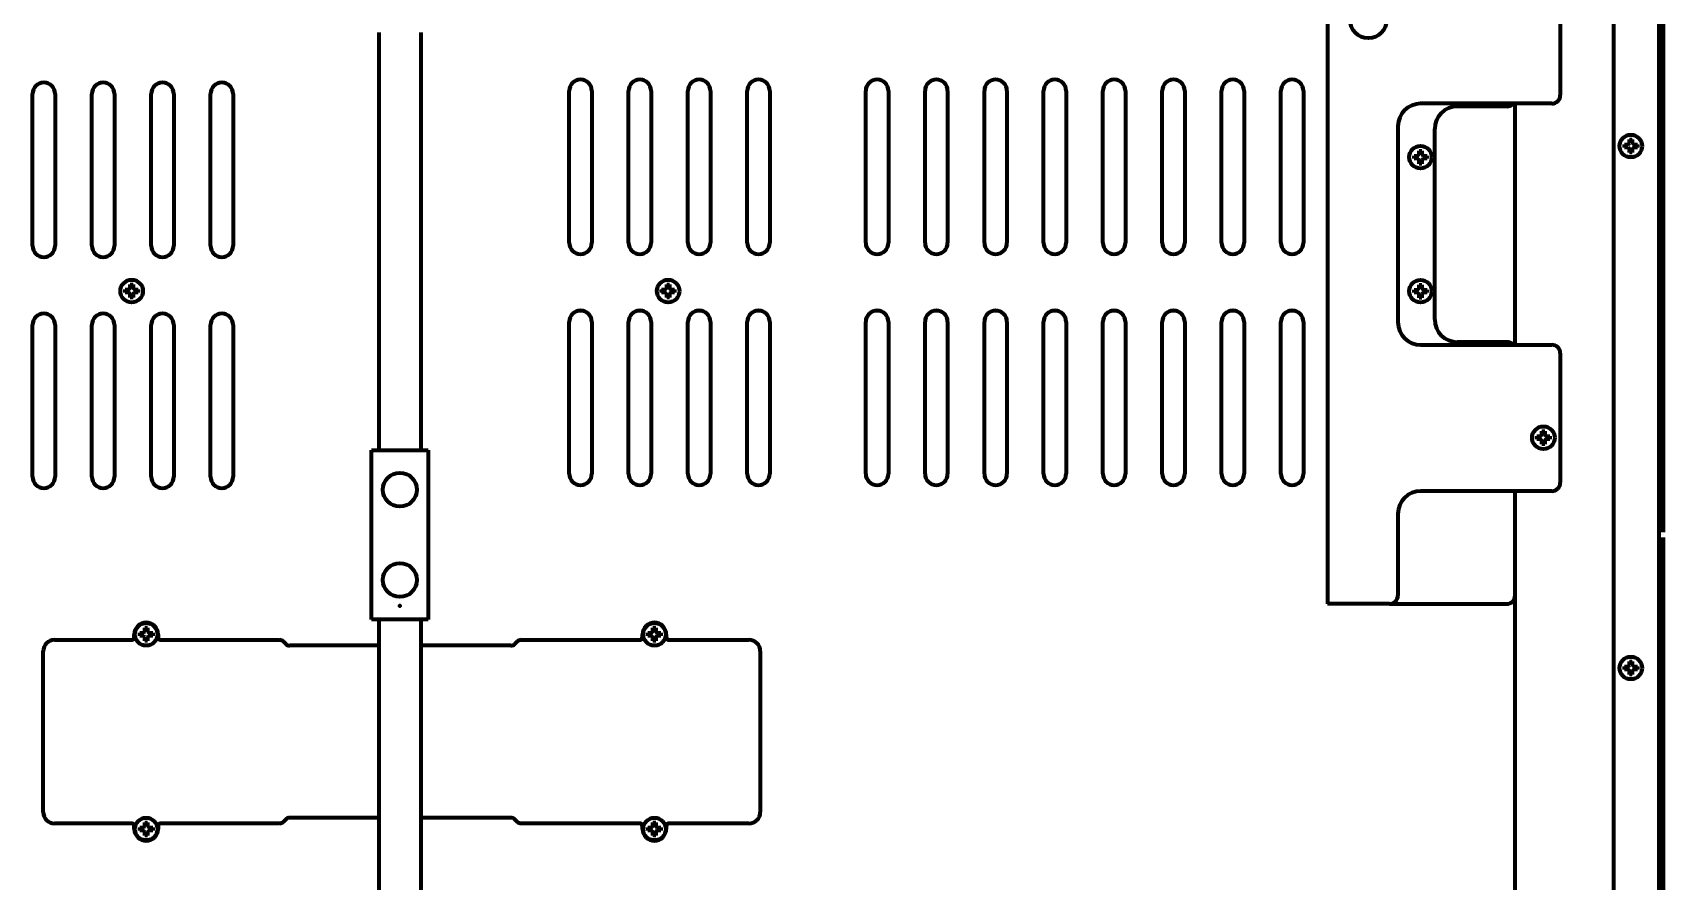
# Model space of a CAD drawing. Header units: inches. Extents: x -3055 to 7244, y 299 to 5591.
# Drawn here: x 3113 to 3691, y 4701 to 5002 of the extents above; entities that cross this region are included whole.
import ezdxf

# ---------------------------------------------------------------- set-up
doc = ezdxf.new("R2010")
doc.units = ezdxf.units.IN

msp = doc.modelspace()

# ---------------------------------------------------------------- linework, layer by layer
at = {"linetype": 'Continuous', "lineweight": 70}
for p, q in [((3571.62, 5422.37), (3571.62, 4799.06)), ((3689.94, 5407.56), (3689.94, 4837.6)), ((3690.62, 4836.6), (3690.62, 5410.56)), ((3689.12, 4533.57), (3689.12, 5337.56)), ((3673.12, 4533.58), (3673.12, 5335.56)), ((3654.12, 5039.24), (3654.12, 4979.4)), ((3113.04, 4925.99), (3113.04, 4979.85)), ((3121.04, 4979.85), (3121.04, 4925.99)), ((3134.04, 4925.99), (3134.04, 4979.85)), ((3142.04, 4979.85), (3142.04, 4925.99)), ((3155.04, 4925.99), (3155.04, 4979.85)), ((3163.04, 4979.85), (3163.04, 4925.99)), ((3176.04, 4925.99), (3176.04, 4979.85)), ((3184.04, 4979.85), (3184.04, 4925.99)), ((3303.12, 4927.03), (3303.12, 4980.89)), ((3311.12, 4980.89), (3311.12, 4927.03)), ((3324.12, 4927.03), (3324.12, 4980.89)), ((3332.12, 4980.89), (3332.12, 4927.03)), ((3345.12, 4927.03), (3345.12, 4980.89)), ((3353.12, 4980.89), (3353.12, 4927.03)), ((3366.12, 4927.03), (3366.12, 4980.89)), ((3374.12, 4980.89), (3374.12, 4927.03)), ((3408.12, 4927.03), (3408.12, 4980.89)), ((3416.12, 4980.89), (3416.12, 4927.03)), ((3429.12, 4927.03), (3429.12, 4980.89)), ((3437.12, 4980.89), (3437.12, 4927.03)), ((3450.12, 4927.03), (3450.12, 4980.89)), ((3458.12, 4980.89), (3458.12, 4927.03)), ((3471.12, 4927.03), (3471.12, 4980.89)), ((3479.12, 4980.89), (3479.12, 4927.03)), ((3492.12, 4927.03), (3492.12, 4980.89)), ((3500.12, 4980.89), (3500.12, 4927.03)), ((3513.12, 4927.03), (3513.12, 4980.89)), ((3521.12, 4980.89), (3521.12, 4927.03)), ((3534.12, 4927.03), (3534.12, 4980.89)), ((3542.12, 4980.89), (3542.12, 4927.03)), ((3555.12, 4927.03), (3555.12, 4980.89)), ((3563.12, 4980.89), (3563.12, 4927.03)), ((3651.12, 4976.4), (3604.62, 4976.4)), ((3635.12, 4975.4), (3617.62, 4975.4)), ((3638.12, 4890.9), (3638.12, 4976.39)), ((3596.62, 4968.4), (3596.62, 4898.9)), ((3609.62, 4899.9), (3609.62, 4967.4)), ((3676.82, 4961.36), (3676.82, 4961.86)), ((3681.42, 4961.86), (3681.42, 4961.36)), ((3602.32, 4957.4), (3602.32, 4957.9)), ((3602.32, 4956.9), (3602.32, 4957.4)), ((3606.92, 4957.9), (3606.92, 4957.4)), ((3606.92, 4957.4), (3606.92, 4956.9)), ((3676.82, 4960.86), (3676.82, 4961.36)), ((3681.42, 4961.36), (3681.42, 4960.86)), ((3145.82, 4909.96), (3145.82, 4910.46)), ((3145.82, 4909.46), (3145.82, 4909.96)), ((3150.42, 4910.46), (3150.42, 4909.96)), ((3150.42, 4909.96), (3150.42, 4909.46)), ((3335.82, 4909.96), (3335.82, 4910.46)), ((3335.82, 4909.46), (3335.82, 4909.96)), ((3340.42, 4910.46), (3340.42, 4909.96)), ((3340.42, 4909.96), (3340.42, 4909.46)), ((3602.32, 4909.9), (3602.32, 4910.4)), ((3602.32, 4909.4), (3602.32, 4909.9)), ((3606.92, 4910.4), (3606.92, 4909.9)), ((3606.92, 4909.9), (3606.92, 4909.4)), ((3113.04, 4844.13), (3113.04, 4897.99)), ((3121.04, 4897.99), (3121.04, 4844.13)), ((3134.04, 4844.13), (3134.04, 4897.99)), ((3142.04, 4897.99), (3142.04, 4844.13)), ((3155.04, 4844.13), (3155.04, 4897.99)), ((3163.04, 4897.99), (3163.04, 4844.13)), ((3176.04, 4844.13), (3176.04, 4897.99)), ((3184.04, 4897.99), (3184.04, 4844.13)), ((3303.12, 4845.17), (3303.12, 4899.03)), ((3307.85, 4902.96), (3306.37, 4902.96)), ((3311.12, 4899.03), (3311.12, 4845.17)), ((3324.12, 4845.17), (3324.12, 4899.03)), ((3328.85, 4902.96), (3327.36, 4902.96)), ((3332.12, 4899.03), (3332.12, 4845.17)), ((3345.12, 4845.17), (3345.12, 4899.03)), ((3349.86, 4902.96), (3348.36, 4902.96)), ((3353.12, 4899.03), (3353.12, 4845.17)), ((3366.12, 4845.17), (3366.12, 4899.03)), ((3370.86, 4902.96), (3369.37, 4902.96)), ((3374.12, 4899.03), (3374.12, 4845.17)), ((3408.12, 4845.17), (3408.12, 4899.03)), ((3412.86, 4902.96), (3411.36, 4902.96)), ((3416.12, 4899.03), (3416.12, 4845.17)), ((3429.12, 4845.17), (3429.12, 4899.03)), ((3433.86, 4902.96), (3432.37, 4902.96)), ((3437.12, 4899.03), (3437.12, 4845.17)), ((3450.12, 4845.17), (3450.12, 4899.03)), ((3454.85, 4902.96), (3453.37, 4902.96)), ((3458.12, 4899.03), (3458.12, 4845.17)), ((3471.12, 4845.17), (3471.12, 4899.03)), ((3475.85, 4902.96), (3474.37, 4902.96)), ((3479.12, 4899.03), (3479.12, 4845.17)), ((3492.12, 4845.17), (3492.12, 4899.03)), ((3496.86, 4902.96), (3495.36, 4902.96)), ((3500.12, 4899.03), (3500.12, 4845.17)), ((3513.12, 4845.17), (3513.12, 4899.03)), ((3517.86, 4902.96), (3516.37, 4902.96)), ((3521.12, 4899.03), (3521.12, 4845.17)), ((3534.12, 4845.17), (3534.12, 4899.03)), ((3538.85, 4902.96), (3537.37, 4902.96)), ((3542.12, 4899.03), (3542.12, 4845.17)), ((3555.12, 4845.17), (3555.12, 4899.03)), ((3559.85, 4902.96), (3558.36, 4902.96)), ((3563.12, 4899.03), (3563.12, 4845.17)), ((3604.62, 4890.9), (3651.12, 4890.9)), ((3635.12, 4891.9), (3617.62, 4891.9)), ((3654.12, 4887.9), (3654.12, 4842.06)), ((3645.82, 4857.98), (3645.82, 4858.48)), ((3645.82, 4857.48), (3645.82, 4857.98)), ((3650.42, 4858.48), (3650.42, 4857.98)), ((3650.42, 4857.98), (3650.42, 4857.48)), ((3233.12, 4793.56), (3233.12, 4853.56)), ((3233.12, 4853.56), (3234.82, 4853.56)), ((3234.82, 4853.56), (3251.42, 4853.56)), ((3251.42, 4853.56), (3253.12, 4853.56)), ((3253.12, 4853.56), (3253.12, 4793.56)), ((3651.12, 4839.06), (3604.62, 4839.06)), ((3638.12, 4533.57), (3638.12, 4839.08)), ((3689.12, 4836.6), (3689.99, 4836.6)), ((3689.12, 4836.56), (3689.99, 4836.56)), ((3689.94, 4835.56), (3689.94, 4824.47)), ((3690.62, 4836.6), (3689.99, 4836.6)), ((3690.62, 4836.56), (3689.99, 4836.56)), ((3690.62, 4836.6), (3690.62, 4836.6)), ((3690.62, 4836.56), (3690.62, 4836.56)), ((3690.62, 4824.47), (3690.62, 4836.56)), ((3596.62, 4831.06), (3596.62, 4802.06)), ((3689.94, 4823.57), (3689.94, 4823.55)), ((3690.62, 4823.55), (3690.62, 4823.57)), ((3689.94, 4822.65), (3689.94, 4533.56)), ((3690.62, 4533.57), (3690.62, 4822.65)), ((3577.62, 4799.06), (3571.62, 4799.06)), ((3593.62, 4799.06), (3577.62, 4799.06)), ((3593.62, 4799.06), (3635.12, 4799.06)), ((3149.06, 4787.29), (3149.06, 4788.29)), ((3150.96, 4788.29), (3150.96, 4788.79)), ((3150.96, 4787.79), (3150.96, 4788.29)), ((3155.56, 4788.79), (3155.56, 4788.29)), ((3155.56, 4788.29), (3155.56, 4787.79)), ((3157.46, 4788.29), (3157.46, 4787.29)), ((3234.82, 4793.56), (3233.12, 4793.56)), ((3251.42, 4793.56), (3234.82, 4793.56)), ((3253.12, 4793.56), (3251.42, 4793.56)), ((3329.06, 4787.29), (3329.06, 4788.29)), ((3330.96, 4788.29), (3330.96, 4788.79)), ((3330.96, 4787.79), (3330.96, 4788.29)), ((3335.56, 4788.79), (3335.56, 4788.29)), ((3335.56, 4788.29), (3335.56, 4787.79)), ((3337.46, 4788.29), (3337.46, 4787.29)), ((3120.76, 4786.29), (3148.06, 4786.29)), ((3158.46, 4786.29), (3200.43, 4786.29)), ((3202.67, 4784.88), (3201.84, 4785.71)), ((3235.62, 4784.29), (3204.09, 4784.29)), ((3282.43, 4784.29), (3250.62, 4784.29)), ((3284.67, 4785.71), (3283.84, 4784.88)), ((3286.09, 4786.29), (3328.06, 4786.29)), ((3338.46, 4786.29), (3366.76, 4786.29)), ((3116.76, 4725.29), (3116.76, 4782.29)), ((3370.76, 4782.29), (3370.76, 4725.29)), ((3676.82, 4776.36), (3676.82, 4776.86)), ((3681.42, 4776.86), (3681.42, 4776.36)), ((3676.82, 4775.86), (3676.82, 4776.36)), ((3681.42, 4776.36), (3681.42, 4775.86)), ((3148.06, 4721.29), (3120.76, 4721.29)), ((3149.06, 4719.29), (3149.06, 4720.29)), ((3150.96, 4719.29), (3150.96, 4719.79)), ((3150.96, 4718.79), (3150.96, 4719.29)), ((3155.56, 4719.79), (3155.56, 4719.29)), ((3155.56, 4719.29), (3155.56, 4718.79)), ((3157.46, 4720.29), (3157.46, 4719.29)), ((3200.43, 4721.29), (3158.46, 4721.29)), ((3201.84, 4721.88), (3202.67, 4722.71)), ((3235.62, 4723.29), (3204.09, 4723.29)), ((3282.43, 4723.29), (3250.62, 4723.29)), ((3283.84, 4722.71), (3284.67, 4721.88)), ((3328.06, 4721.29), (3286.09, 4721.29)), ((3329.06, 4719.29), (3329.06, 4720.29)), ((3330.96, 4719.29), (3330.96, 4719.79)), ((3330.96, 4718.79), (3330.96, 4719.29)), ((3335.56, 4719.79), (3335.56, 4719.29)), ((3335.56, 4719.29), (3335.56, 4718.79)), ((3337.46, 4720.29), (3337.46, 4719.29)), ((3366.76, 4721.29), (3338.46, 4721.29))]:
    msp.add_line(p, q, dxfattribs=at)
for centre, radius in [((3586.12, 5006.06), 6.5), ((3679.12, 4961.36), 4), ((3604.62, 4957.4), 4), ((3148.12, 4909.96), 4), ((3338.12, 4909.96), 4), ((3604.62, 4909.9), 4), ((3648.12, 4857.98), 4), ((3243.12, 4839.56), 6), ((3243.12, 4807.56), 6), ((3153.26, 4788.29), 4), ((3333.26, 4788.29), 4), ((3679.12, 4776.36), 4), ((3153.26, 4719.29), 4), ((3333.26, 4719.29), 4)]:
    msp.add_circle(centre, radius, dxfattribs=at)
for centre, radius, start, end in [((3307.12, 4980.89), 4, 0, 180), ((3328.12, 4980.89), 4, 0, 180), ((3349.12, 4980.89), 4, 0, 180), ((3370.12, 4980.89), 4, 0, 180), ((3412.12, 4980.89), 4, 0, 180), ((3433.12, 4980.89), 4, 0, 180), ((3454.12, 4980.89), 4, 0, 180), ((3475.12, 4980.89), 4, 0, 180), ((3496.12, 4980.89), 4, 0, 180), ((3517.12, 4980.89), 4, 0, 180), ((3538.12, 4980.89), 4, 0, 180), ((3559.12, 4980.89), 4, 0, 180), ((3117.04, 4979.85), 4, 0, 180), ((3138.04, 4979.85), 4, 0, 180), ((3159.04, 4979.85), 4, 0, 180), ((3180.04, 4979.85), 4, 0, 180), ((3651.12, 4979.4), 3, 270, 0), ((3604.62, 4968.4), 8, 90, 180), ((3617.62, 4967.4), 8, 90, 180), ((3635.12, 4978.4), 3, 270, 318.15844), ((3307.12, 4927.03), 4, 180, 0), ((3328.12, 4927.03), 4, 180, 0), ((3349.12, 4927.03), 4, 180, 0), ((3370.12, 4927.03), 4, 180, 0), ((3412.12, 4927.03), 4, 180, 0), ((3433.12, 4927.03), 4, 180, 0), ((3454.12, 4927.03), 4, 180, 0), ((3475.12, 4927.03), 4, 180, 0), ((3496.12, 4927.03), 4, 180, 0), ((3517.12, 4927.03), 4, 180, 0), ((3538.12, 4927.03), 4, 180, 0), ((3559.12, 4927.03), 4, 180, 0), ((3117.04, 4925.99), 4, 180, 0), ((3138.04, 4925.99), 4, 180, 0), ((3159.04, 4925.99), 4, 180, 0), ((3180.04, 4925.99), 4, 180, 0), ((3117.04, 4897.99), 4, 0, 180), ((3138.04, 4897.99), 4, 0, 180), ((3159.04, 4897.99), 4, 0, 180), ((3180.04, 4897.99), 4, 0, 180), ((3307.12, 4899.03), 4, 0, 180), ((3328.12, 4899.03), 4, 0, 180), ((3349.12, 4899.03), 4, 0, 180), ((3370.12, 4899.03), 4, 0, 180), ((3412.12, 4899.03), 4, 0, 180), ((3433.12, 4899.03), 4, 0, 180), ((3454.12, 4899.03), 4, 0, 180), ((3475.12, 4899.03), 4, 0, 180), ((3496.12, 4899.03), 4, 0, 180), ((3517.12, 4899.03), 4, 0, 180), ((3538.12, 4899.03), 4, 0, 180), ((3559.12, 4899.03), 4, 0, 180), ((3604.62, 4898.9), 8, 180, 270), ((3617.62, 4899.9), 8, 180, 270), ((3635.12, 4888.9), 3, 41.81063, 90), ((3651.12, 4887.9), 3, 0, 90), ((3117.04, 4844.13), 4, 180, 0), ((3138.04, 4844.13), 4, 180, 0), ((3159.04, 4844.13), 4, 180, 0), ((3180.04, 4844.13), 4, 180, 0), ((3307.12, 4845.17), 4, 180, 0), ((3328.12, 4845.17), 4, 180, 0), ((3349.12, 4845.17), 4, 180, 0), ((3370.12, 4845.17), 4, 180, 0), ((3412.12, 4845.17), 4, 180, 0), ((3433.12, 4845.17), 4, 180, 0), ((3454.12, 4845.17), 4, 180, 0), ((3475.12, 4845.17), 4, 180, 0), ((3496.12, 4845.17), 4, 180, 0), ((3517.12, 4845.17), 4, 180, 0), ((3538.12, 4845.17), 4, 180, 0), ((3559.12, 4845.17), 4, 180, 0), ((3651.12, 4842.06), 3, 270, 0), ((3604.62, 4831.06), 8, 90, 180), ((3593.62, 4802.06), 3, 270, 0), ((3635.12, 4802.06), 3, 270, 0), ((3153.26, 4788.29), 4.2, 0, 180), ((3333.26, 4788.29), 4.2, 0, 180), ((3120.76, 4782.29), 4, 90, 180), ((3148.06, 4787.29), 1, 270, 0), ((3158.46, 4787.29), 1, 180, 270), ((3200.43, 4784.29), 2, 45, 90), ((3204.09, 4786.29), 2, 225, 270), ((3282.43, 4786.29), 2, 270, 315), ((3286.09, 4784.29), 2, 90, 135), ((3328.06, 4787.29), 1, 270, 0), ((3338.46, 4787.29), 1, 180, 270), ((3366.76, 4782.29), 4, 0, 90), ((3120.76, 4725.29), 4, 180, 270), ((3366.76, 4725.29), 4, 270, 0), ((3148.06, 4720.29), 1, 0, 90), ((3153.26, 4719.29), 4.2, 180, 0), ((3158.46, 4720.29), 1, 90, 180), ((3200.43, 4723.29), 2, 270, 315), ((3204.09, 4721.29), 2, 90, 135), ((3282.43, 4721.29), 2, 45, 90), ((3286.09, 4723.29), 2, 225, 270), ((3328.06, 4720.29), 1, 0, 90), ((3333.26, 4719.29), 4.2, 180, 0), ((3338.46, 4720.29), 1, 90, 180)]:
    msp.add_arc(centre, radius, start, end, dxfattribs=at)
for centre, start_param, end_param in [((3689.99, 4837.6), 1.570796, 3.141593), ((3689.99, 4835.56), 0, 1.570796)]:
    msp.add_ellipse(centre, major_axis=(0, 1), ratio=0.052336, start_param=start_param, end_param=end_param, dxfattribs=at)
for points, knots in [([(3235.62, 5001.56), (3235.62, 4999.62), (3235.62, 4981.59), (3235.62, 4953.1), (3235.62, 4916.04), (3235.62, 4884.73), (3235.62, 4863.89), (3235.62, 4853.57)], [0, 0, 0, 0, 0.039438, 0.365346, 0.577506, 0.790692, 1, 1, 1, 1]), ([(3250.62, 4853.57), (3250.62, 4862.54), (3250.62, 4887.9), (3250.62, 4922.46), (3250.62, 4957.06), (3250.62, 4981.03), (3250.62, 4995.8), (3250.62, 5001.56)], [0, 0, 0, 0, 0.181844, 0.514055, 0.700602, 0.883305, 1, 1, 1, 1]), ([(3676.82, 4961.86), (3677.02, 4961.86), (3677.23, 4961.86), (3677.56, 4961.86), (3677.67, 4961.86), (3677.89, 4961.86), (3678, 4961.86), (3678.12, 4961.86)], [0, 0, 0, 0, 0.5, 0.5, 0.75, 0.75, 1, 1, 1, 1]), ([(3679.62, 4963.66), (3679.62, 4963.46), (3679.62, 4963.25), (3679.62, 4962.93), (3679.62, 4962.82), (3679.62, 4962.59), (3679.62, 4962.48), (3679.62, 4962.36)], [0, 0, 0, 0, 0.5, 0.5, 0.75, 0.75, 1, 1, 1, 1]), ([(3602.32, 4957.9), (3602.52, 4957.9), (3602.73, 4957.9), (3603.06, 4957.9), (3603.17, 4957.9), (3603.39, 4957.9), (3603.5, 4957.9), (3603.62, 4957.9)], [0, 0, 0, 0, 0.5, 0.5, 0.75, 0.75, 1, 1, 1, 1]), ([(3604.12, 4955.1), (3604.12, 4955.31), (3604.12, 4955.51), (3604.12, 4955.84), (3604.12, 4955.95), (3604.12, 4956.17), (3604.12, 4956.29), (3604.12, 4956.4)], [0, 0, 0, 0, 0.5, 0.5, 0.75, 0.75, 1, 1, 1, 1]), ([(3605.12, 4959.7), (3605.12, 4959.5), (3605.12, 4959.29), (3605.12, 4958.96), (3605.12, 4958.85), (3605.12, 4958.63), (3605.12, 4958.52), (3605.12, 4958.4)], [0, 0, 0, 0, 0.5, 0.5, 0.75, 0.75, 1, 1, 1, 1]), ([(3606.92, 4956.9), (3606.72, 4956.9), (3606.51, 4956.9), (3606.18, 4956.9), (3606.07, 4956.9), (3605.85, 4956.9), (3605.73, 4956.9), (3605.62, 4956.9)], [0, 0, 0, 0, 0.5, 0.5, 0.75, 0.75, 1, 1, 1, 1]), ([(3678.62, 4959.06), (3678.62, 4959.27), (3678.62, 4959.48), (3678.62, 4959.8), (3678.62, 4959.91), (3678.62, 4960.13), (3678.62, 4960.25), (3678.62, 4960.36)], [0, 0, 0, 0, 0.5, 0.5, 0.75, 0.75, 1, 1, 1, 1]), ([(3681.42, 4960.86), (3681.22, 4960.86), (3681.01, 4960.86), (3680.68, 4960.86), (3680.57, 4960.86), (3680.35, 4960.86), (3680.23, 4960.86), (3680.12, 4960.86)], [0, 0, 0, 0, 0.5, 0.5, 0.75, 0.75, 1, 1, 1, 1]), ([(3145.82, 4910.46), (3146.02, 4910.46), (3146.23, 4910.46), (3146.56, 4910.46), (3146.67, 4910.46), (3146.89, 4910.46), (3147, 4910.46), (3147.12, 4910.46)], [0, 0, 0, 0, 0.5, 0.5, 0.75, 0.75, 1, 1, 1, 1]), ([(3148.62, 4912.26), (3148.62, 4912.06), (3148.62, 4911.85), (3148.62, 4911.53), (3148.62, 4911.42), (3148.62, 4911.19), (3148.62, 4911.08), (3148.62, 4910.96)], [0, 0, 0, 0, 0.5, 0.5, 0.75, 0.75, 1, 1, 1, 1]), ([(3150.42, 4909.46), (3150.22, 4909.46), (3150.01, 4909.46), (3149.68, 4909.46), (3149.57, 4909.46), (3149.35, 4909.46), (3149.23, 4909.46), (3149.12, 4909.46)], [0, 0, 0, 0, 0.5, 0.5, 0.75, 0.75, 1, 1, 1, 1]), ([(3335.82, 4910.46), (3336.02, 4910.46), (3336.23, 4910.46), (3336.56, 4910.46), (3336.67, 4910.46), (3336.89, 4910.46), (3337, 4910.46), (3337.12, 4910.46)], [0, 0, 0, 0, 0.5, 0.5, 0.75, 0.75, 1, 1, 1, 1]), ([(3338.62, 4912.26), (3338.62, 4912.06), (3338.62, 4911.85), (3338.62, 4911.53), (3338.62, 4911.42), (3338.62, 4911.19), (3338.62, 4911.08), (3338.62, 4910.96)], [0, 0, 0, 0, 0.5, 0.5, 0.75, 0.75, 1, 1, 1, 1]), ([(3340.42, 4909.46), (3340.22, 4909.46), (3340.01, 4909.46), (3339.68, 4909.46), (3339.57, 4909.46), (3339.35, 4909.46), (3339.23, 4909.46), (3339.12, 4909.46)], [0, 0, 0, 0, 0.5, 0.5, 0.75, 0.75, 1, 1, 1, 1]), ([(3602.32, 4910.4), (3602.52, 4910.4), (3602.73, 4910.4), (3603.06, 4910.4), (3603.17, 4910.4), (3603.39, 4910.4), (3603.5, 4910.4), (3603.62, 4910.4)], [0, 0, 0, 0, 0.5, 0.5, 0.75, 0.75, 1, 1, 1, 1]), ([(3605.12, 4912.2), (3605.12, 4912), (3605.12, 4911.79), (3605.12, 4911.47), (3605.12, 4911.36), (3605.12, 4911.13), (3605.12, 4911.02), (3605.12, 4910.9)], [0, 0, 0, 0, 0.5, 0.5, 0.75, 0.75, 1, 1, 1, 1]), ([(3147.62, 4907.66), (3147.62, 4907.87), (3147.62, 4908.08), (3147.62, 4908.4), (3147.62, 4908.51), (3147.62, 4908.73), (3147.62, 4908.85), (3147.62, 4908.96)], [0, 0, 0, 0, 0.5, 0.5, 0.75, 0.75, 1, 1, 1, 1]), ([(3337.62, 4907.66), (3337.62, 4907.87), (3337.62, 4908.08), (3337.62, 4908.4), (3337.62, 4908.51), (3337.62, 4908.73), (3337.62, 4908.85), (3337.62, 4908.96)], [0, 0, 0, 0, 0.5, 0.5, 0.75, 0.75, 1, 1, 1, 1]), ([(3604.12, 4907.6), (3604.12, 4907.81), (3604.12, 4908.02), (3604.12, 4908.34), (3604.12, 4908.45), (3604.12, 4908.67), (3604.12, 4908.79), (3604.12, 4908.9)], [0, 0, 0, 0, 0.5, 0.5, 0.75, 0.75, 1, 1, 1, 1]), ([(3606.92, 4909.4), (3606.72, 4909.4), (3606.51, 4909.4), (3606.18, 4909.4), (3606.07, 4909.4), (3605.85, 4909.4), (3605.73, 4909.4), (3605.62, 4909.4)], [0, 0, 0, 0, 0.5, 0.5, 0.75, 0.75, 1, 1, 1, 1]), ([(3645.82, 4858.48), (3646.02, 4858.48), (3646.23, 4858.48), (3646.56, 4858.48), (3646.67, 4858.48), (3646.89, 4858.48), (3647, 4858.48), (3647.12, 4858.48)], [0, 0, 0, 0, 0.5, 0.5, 0.75, 0.75, 1, 1, 1, 1]), ([(3648.62, 4860.28), (3648.62, 4860.08), (3648.62, 4859.87), (3648.62, 4859.55), (3648.62, 4859.44), (3648.62, 4859.21), (3648.62, 4859.1), (3648.62, 4858.98)], [0, 0, 0, 0, 0.5, 0.5, 0.75, 0.75, 1, 1, 1, 1]), ([(3650.42, 4857.48), (3650.22, 4857.48), (3650.01, 4857.48), (3649.68, 4857.48), (3649.57, 4857.48), (3649.35, 4857.48), (3649.23, 4857.48), (3649.12, 4857.48)], [0, 0, 0, 0, 0.5, 0.5, 0.75, 0.75, 1, 1, 1, 1]), ([(3647.62, 4855.68), (3647.62, 4855.89), (3647.62, 4856.1), (3647.62, 4856.42), (3647.62, 4856.53), (3647.62, 4856.75), (3647.62, 4856.87), (3647.62, 4856.98)], [0, 0, 0, 0, 0.5, 0.5, 0.75, 0.75, 1, 1, 1, 1]), ([(3150.96, 4788.79), (3151.16, 4788.79), (3151.37, 4788.79), (3151.7, 4788.79), (3151.81, 4788.79), (3152.03, 4788.79), (3152.14, 4788.79), (3152.26, 4788.79)], [0, 0, 0, 0, 0.5, 0.5, 0.75, 0.75, 1, 1, 1, 1]), ([(3153.76, 4790.59), (3153.76, 4790.39), (3153.76, 4790.18), (3153.76, 4789.86), (3153.76, 4789.75), (3153.76, 4789.52), (3153.76, 4789.41), (3153.76, 4789.29)], [0, 0, 0, 0, 0.5, 0.5, 0.75, 0.75, 1, 1, 1, 1]), ([(3235.62, 4793.57), (3235.62, 4792.88), (3235.62, 4787.05), (3235.62, 4775.28), (3235.62, 4755.21), (3235.62, 4729.94), (3235.62, 4698.92), (3235.62, 4676.88), (3235.62, 4665.17)], [0, 0, 0, 0, 0.015927, 0.136231, 0.275074, 0.484926, 0.726568, 1, 1, 1, 1]), ([(3250.62, 4665.17), (3250.62, 4675.01), (3250.62, 4693.53), (3250.62, 4719.56), (3250.62, 4742.1), (3250.62, 4761.16), (3250.62, 4777.93), (3250.62, 4788.34), (3250.62, 4793.57)], [0, 0, 0, 0, 0.229879, 0.432612, 0.608198, 0.756639, 0.877932, 1, 1, 1, 1]), ([(3330.96, 4788.79), (3331.16, 4788.79), (3331.37, 4788.79), (3331.7, 4788.79), (3331.81, 4788.79), (3332.03, 4788.79), (3332.14, 4788.79), (3332.26, 4788.79)], [0, 0, 0, 0, 0.5, 0.5, 0.75, 0.75, 1, 1, 1, 1]), ([(3333.76, 4790.59), (3333.76, 4790.39), (3333.76, 4790.18), (3333.76, 4789.86), (3333.76, 4789.75), (3333.76, 4789.52), (3333.76, 4789.41), (3333.76, 4789.29)], [0, 0, 0, 0, 0.5, 0.5, 0.75, 0.75, 1, 1, 1, 1]), ([(3152.76, 4785.99), (3152.76, 4786.2), (3152.76, 4786.41), (3152.76, 4786.73), (3152.76, 4786.84), (3152.76, 4787.06), (3152.76, 4787.18), (3152.76, 4787.29)], [0, 0, 0, 0, 0.5, 0.5, 0.75, 0.75, 1, 1, 1, 1]), ([(3155.56, 4787.79), (3155.36, 4787.79), (3155.15, 4787.79), (3154.82, 4787.79), (3154.71, 4787.79), (3154.49, 4787.79), (3154.37, 4787.79), (3154.26, 4787.79)], [0, 0, 0, 0, 0.5, 0.5, 0.75, 0.75, 1, 1, 1, 1]), ([(3332.76, 4785.99), (3332.76, 4786.2), (3332.76, 4786.41), (3332.76, 4786.73), (3332.76, 4786.84), (3332.76, 4787.06), (3332.76, 4787.18), (3332.76, 4787.29)], [0, 0, 0, 0, 0.5, 0.5, 0.75, 0.75, 1, 1, 1, 1]), ([(3335.56, 4787.79), (3335.36, 4787.79), (3335.15, 4787.79), (3334.82, 4787.79), (3334.71, 4787.79), (3334.49, 4787.79), (3334.37, 4787.79), (3334.26, 4787.79)], [0, 0, 0, 0, 0.5, 0.5, 0.75, 0.75, 1, 1, 1, 1]), ([(3676.82, 4776.86), (3677.02, 4776.86), (3677.23, 4776.86), (3677.56, 4776.86), (3677.67, 4776.86), (3677.89, 4776.86), (3678, 4776.86), (3678.12, 4776.86)], [0, 0, 0, 0, 0.5, 0.5, 0.75, 0.75, 1, 1, 1, 1]), ([(3679.62, 4778.66), (3679.62, 4778.46), (3679.62, 4778.25), (3679.62, 4777.93), (3679.62, 4777.82), (3679.62, 4777.59), (3679.62, 4777.48), (3679.62, 4777.36)], [0, 0, 0, 0, 0.5, 0.5, 0.75, 0.75, 1, 1, 1, 1]), ([(3678.62, 4774.06), (3678.62, 4774.27), (3678.62, 4774.48), (3678.62, 4774.8), (3678.62, 4774.91), (3678.62, 4775.13), (3678.62, 4775.25), (3678.62, 4775.36)], [0, 0, 0, 0, 0.5, 0.5, 0.75, 0.75, 1, 1, 1, 1]), ([(3681.42, 4775.86), (3681.22, 4775.86), (3681.01, 4775.86), (3680.68, 4775.86), (3680.57, 4775.86), (3680.35, 4775.86), (3680.23, 4775.86), (3680.12, 4775.86)], [0, 0, 0, 0, 0.5, 0.5, 0.75, 0.75, 1, 1, 1, 1]), ([(3150.96, 4719.79), (3151.16, 4719.79), (3151.37, 4719.79), (3151.7, 4719.79), (3151.81, 4719.79), (3152.03, 4719.79), (3152.14, 4719.79), (3152.26, 4719.79)], [0, 0, 0, 0, 0.5, 0.5, 0.75, 0.75, 1, 1, 1, 1]), ([(3153.76, 4721.59), (3153.76, 4721.39), (3153.76, 4721.18), (3153.76, 4720.86), (3153.76, 4720.75), (3153.76, 4720.52), (3153.76, 4720.41), (3153.76, 4720.29)], [0, 0, 0, 0, 0.5, 0.5, 0.75, 0.75, 1, 1, 1, 1]), ([(3330.96, 4719.79), (3331.16, 4719.79), (3331.37, 4719.79), (3331.7, 4719.79), (3331.81, 4719.79), (3332.03, 4719.79), (3332.14, 4719.79), (3332.26, 4719.79)], [0, 0, 0, 0, 0.5, 0.5, 0.75, 0.75, 1, 1, 1, 1]), ([(3333.76, 4721.59), (3333.76, 4721.39), (3333.76, 4721.18), (3333.76, 4720.86), (3333.76, 4720.75), (3333.76, 4720.52), (3333.76, 4720.41), (3333.76, 4720.29)], [0, 0, 0, 0, 0.5, 0.5, 0.75, 0.75, 1, 1, 1, 1]), ([(3152.76, 4716.99), (3152.76, 4717.2), (3152.76, 4717.41), (3152.76, 4717.73), (3152.76, 4717.84), (3152.76, 4718.06), (3152.76, 4718.18), (3152.76, 4718.29)], [0, 0, 0, 0, 0.5, 0.5, 0.75, 0.75, 1, 1, 1, 1]), ([(3155.56, 4718.79), (3155.36, 4718.79), (3155.15, 4718.79), (3154.82, 4718.79), (3154.71, 4718.79), (3154.49, 4718.79), (3154.37, 4718.79), (3154.26, 4718.79)], [0, 0, 0, 0, 0.5, 0.5, 0.75, 0.75, 1, 1, 1, 1]), ([(3332.76, 4716.99), (3332.76, 4717.2), (3332.76, 4717.41), (3332.76, 4717.73), (3332.76, 4717.84), (3332.76, 4718.06), (3332.76, 4718.18), (3332.76, 4718.29)], [0, 0, 0, 0, 0.5, 0.5, 0.75, 0.75, 1, 1, 1, 1]), ([(3335.56, 4718.79), (3335.36, 4718.79), (3335.15, 4718.79), (3334.82, 4718.79), (3334.71, 4718.79), (3334.49, 4718.79), (3334.37, 4718.79), (3334.26, 4718.79)], [0, 0, 0, 0, 0.5, 0.5, 0.75, 0.75, 1, 1, 1, 1])]:
    msp.add_open_spline(points, degree=3, knots=knots, dxfattribs=at)
for points in [[(3678.12, 4961.86), (3678.14, 4961.89), (3678.19, 4961.93), (3678.26, 4962.01), (3678.33, 4962.08), (3678.4, 4962.15), (3678.48, 4962.22), (3678.55, 4962.29), (3678.59, 4962.34), (3678.62, 4962.36)], [(3678.62, 4962.36), (3678.62, 4962.42), (3678.62, 4962.53), (3678.62, 4962.69), (3678.62, 4962.85), (3678.62, 4963), (3678.62, 4963.15), (3678.62, 4963.31), (3678.62, 4963.48), (3678.62, 4963.6), (3678.62, 4963.66)], [(3678.62, 4963.66), (3678.79, 4963.66), (3679.12, 4963.66), (3679.45, 4963.66), (3679.62, 4963.66)], [(3679.62, 4962.36), (3679.64, 4962.34), (3679.7, 4962.29), (3679.77, 4962.21), (3679.84, 4962.14), (3679.91, 4962.07), (3679.98, 4962), (3680.05, 4961.93), (3680.1, 4961.89), (3680.12, 4961.86)], [(3680.12, 4961.86), (3680.17, 4961.86), (3680.28, 4961.86), (3680.44, 4961.86), (3680.6, 4961.86), (3680.76, 4961.86), (3680.91, 4961.86), (3681.07, 4961.86), (3681.23, 4961.86), (3681.35, 4961.86), (3681.42, 4961.86)], [(3603.62, 4956.9), (3603.56, 4956.9), (3603.46, 4956.9), (3603.29, 4956.9), (3603.14, 4956.9), (3602.98, 4956.9), (3602.83, 4956.9), (3602.67, 4956.9), (3602.51, 4956.9), (3602.38, 4956.9), (3602.32, 4956.9)], [(3603.62, 4957.9), (3603.64, 4957.93), (3603.69, 4957.97), (3603.76, 4958.04), (3603.83, 4958.12), (3603.9, 4958.19), (3603.98, 4958.26), (3604.05, 4958.33), (3604.09, 4958.38), (3604.12, 4958.4)], [(3604.12, 4956.4), (3604.09, 4956.43), (3604.04, 4956.48), (3603.97, 4956.55), (3603.9, 4956.62), (3603.83, 4956.69), (3603.76, 4956.76), (3603.69, 4956.83), (3603.64, 4956.88), (3603.62, 4956.9)], [(3604.12, 4958.4), (3604.12, 4958.46), (3604.12, 4958.56), (3604.12, 4958.73), (3604.12, 4958.89), (3604.12, 4959.04), (3604.12, 4959.19), (3604.12, 4959.35), (3604.12, 4959.51), (3604.12, 4959.64), (3604.12, 4959.7)], [(3604.12, 4959.7), (3604.29, 4959.7), (3604.62, 4959.7), (3604.95, 4959.7), (3605.12, 4959.7)], [(3605.12, 4958.4), (3605.14, 4958.38), (3605.2, 4958.32), (3605.27, 4958.25), (3605.34, 4958.18), (3605.41, 4958.11), (3605.48, 4958.04), (3605.55, 4957.97), (3605.6, 4957.93), (3605.62, 4957.9)], [(3605.62, 4956.9), (3605.59, 4956.88), (3605.55, 4956.83), (3605.48, 4956.76), (3605.4, 4956.69), (3605.33, 4956.62), (3605.26, 4956.55), (3605.19, 4956.47), (3605.14, 4956.43), (3605.12, 4956.4)], [(3605.12, 4956.4), (3605.12, 4956.35), (3605.12, 4956.24), (3605.12, 4956.08), (3605.12, 4955.92), (3605.12, 4955.76), (3605.12, 4955.61), (3605.12, 4955.46), (3605.12, 4955.29), (3605.12, 4955.17), (3605.12, 4955.1)], [(3605.62, 4957.9), (3605.67, 4957.9), (3605.78, 4957.9), (3605.94, 4957.9), (3606.1, 4957.9), (3606.26, 4957.9), (3606.41, 4957.9), (3606.57, 4957.9), (3606.73, 4957.9), (3606.85, 4957.9), (3606.92, 4957.9)], [(3678.12, 4960.86), (3678.06, 4960.86), (3677.96, 4960.86), (3677.79, 4960.86), (3677.64, 4960.86), (3677.48, 4960.86), (3677.33, 4960.86), (3677.17, 4960.86), (3677.01, 4960.86), (3676.88, 4960.86), (3676.82, 4960.86)], [(3678.62, 4960.36), (3678.59, 4960.39), (3678.54, 4960.44), (3678.47, 4960.51), (3678.4, 4960.59), (3678.33, 4960.66), (3678.26, 4960.73), (3678.19, 4960.79), (3678.14, 4960.84), (3678.12, 4960.86)], [(3679.62, 4959.06), (3679.45, 4959.06), (3679.12, 4959.06), (3678.79, 4959.06), (3678.62, 4959.06)], [(3680.12, 4960.86), (3680.09, 4960.84), (3680.05, 4960.79), (3679.98, 4960.72), (3679.9, 4960.65), (3679.83, 4960.58), (3679.76, 4960.51), (3679.69, 4960.43), (3679.64, 4960.39), (3679.62, 4960.36)], [(3679.62, 4960.36), (3679.62, 4960.31), (3679.62, 4960.2), (3679.62, 4960.04), (3679.62, 4959.88), (3679.62, 4959.73), (3679.62, 4959.57), (3679.62, 4959.42), (3679.62, 4959.25), (3679.62, 4959.13), (3679.62, 4959.06)], [(3605.12, 4955.1), (3604.95, 4955.1), (3604.62, 4955.1), (3604.29, 4955.1), (3604.12, 4955.1)], [(3147.12, 4909.46), (3147.06, 4909.46), (3146.96, 4909.46), (3146.79, 4909.46), (3146.64, 4909.46), (3146.48, 4909.46), (3146.33, 4909.46), (3146.17, 4909.46), (3146.01, 4909.46), (3145.88, 4909.46), (3145.82, 4909.46)], [(3147.12, 4910.46), (3147.14, 4910.49), (3147.19, 4910.53), (3147.26, 4910.61), (3147.33, 4910.68), (3147.4, 4910.75), (3147.48, 4910.82), (3147.55, 4910.89), (3147.59, 4910.94), (3147.62, 4910.96)], [(3147.62, 4908.96), (3147.59, 4908.99), (3147.54, 4909.04), (3147.47, 4909.11), (3147.4, 4909.19), (3147.33, 4909.26), (3147.26, 4909.33), (3147.19, 4909.39), (3147.14, 4909.44), (3147.12, 4909.46)], [(3147.62, 4910.96), (3147.62, 4911.02), (3147.62, 4911.13), (3147.62, 4911.29), (3147.62, 4911.45), (3147.62, 4911.6), (3147.62, 4911.75), (3147.62, 4911.91), (3147.62, 4912.08), (3147.62, 4912.2), (3147.62, 4912.26)], [(3147.62, 4912.26), (3147.79, 4912.26), (3148.12, 4912.26), (3148.45, 4912.26), (3148.62, 4912.26)], [(3148.62, 4910.96), (3148.64, 4910.94), (3148.7, 4910.89), (3148.77, 4910.81), (3148.84, 4910.74), (3148.91, 4910.67), (3148.98, 4910.6), (3149.05, 4910.53), (3149.1, 4910.49), (3149.12, 4910.46)], [(3149.12, 4909.46), (3149.09, 4909.44), (3149.05, 4909.39), (3148.98, 4909.32), (3148.9, 4909.25), (3148.83, 4909.18), (3148.76, 4909.11), (3148.69, 4909.03), (3148.64, 4908.99), (3148.62, 4908.96)], [(3149.12, 4910.46), (3149.17, 4910.46), (3149.28, 4910.46), (3149.44, 4910.46), (3149.6, 4910.46), (3149.76, 4910.46), (3149.91, 4910.46), (3150.07, 4910.46), (3150.23, 4910.46), (3150.35, 4910.46), (3150.42, 4910.46)], [(3337.12, 4909.46), (3337.06, 4909.46), (3336.96, 4909.46), (3336.79, 4909.46), (3336.64, 4909.46), (3336.48, 4909.46), (3336.33, 4909.46), (3336.17, 4909.46), (3336.01, 4909.46), (3335.88, 4909.46), (3335.82, 4909.46)], [(3337.12, 4910.46), (3337.14, 4910.49), (3337.19, 4910.53), (3337.26, 4910.61), (3337.33, 4910.68), (3337.4, 4910.75), (3337.48, 4910.82), (3337.55, 4910.89), (3337.59, 4910.94), (3337.62, 4910.96)], [(3337.62, 4908.96), (3337.59, 4908.99), (3337.54, 4909.04), (3337.47, 4909.11), (3337.4, 4909.19), (3337.33, 4909.26), (3337.26, 4909.33), (3337.19, 4909.39), (3337.14, 4909.44), (3337.12, 4909.46)], [(3337.62, 4910.96), (3337.62, 4911.02), (3337.62, 4911.13), (3337.62, 4911.29), (3337.62, 4911.45), (3337.62, 4911.6), (3337.62, 4911.75), (3337.62, 4911.91), (3337.62, 4912.08), (3337.62, 4912.2), (3337.62, 4912.26)], [(3337.62, 4912.26), (3337.79, 4912.26), (3338.12, 4912.26), (3338.45, 4912.26), (3338.62, 4912.26)], [(3338.62, 4910.96), (3338.64, 4910.94), (3338.7, 4910.89), (3338.77, 4910.81), (3338.84, 4910.74), (3338.91, 4910.67), (3338.98, 4910.6), (3339.05, 4910.53), (3339.1, 4910.49), (3339.12, 4910.46)], [(3339.12, 4909.46), (3339.09, 4909.44), (3339.05, 4909.39), (3338.98, 4909.32), (3338.9, 4909.25), (3338.83, 4909.18), (3338.76, 4909.11), (3338.69, 4909.03), (3338.64, 4908.99), (3338.62, 4908.96)], [(3339.12, 4910.46), (3339.17, 4910.46), (3339.28, 4910.46), (3339.44, 4910.46), (3339.6, 4910.46), (3339.76, 4910.46), (3339.91, 4910.46), (3340.07, 4910.46), (3340.23, 4910.46), (3340.35, 4910.46), (3340.42, 4910.46)], [(3603.62, 4910.4), (3603.64, 4910.43), (3603.69, 4910.47), (3603.76, 4910.55), (3603.83, 4910.62), (3603.9, 4910.69), (3603.98, 4910.76), (3604.05, 4910.83), (3604.09, 4910.88), (3604.12, 4910.9)], [(3604.12, 4910.9), (3604.12, 4910.96), (3604.12, 4911.07), (3604.12, 4911.23), (3604.12, 4911.39), (3604.12, 4911.54), (3604.12, 4911.69), (3604.12, 4911.85), (3604.12, 4912.02), (3604.12, 4912.14), (3604.12, 4912.2)], [(3604.12, 4912.2), (3604.29, 4912.2), (3604.62, 4912.2), (3604.95, 4912.2), (3605.12, 4912.2)], [(3605.12, 4910.9), (3605.14, 4910.88), (3605.2, 4910.83), (3605.27, 4910.75), (3605.34, 4910.68), (3605.41, 4910.61), (3605.48, 4910.54), (3605.55, 4910.47), (3605.6, 4910.43), (3605.62, 4910.4)], [(3605.62, 4910.4), (3605.67, 4910.4), (3605.78, 4910.4), (3605.94, 4910.4), (3606.1, 4910.4), (3606.26, 4910.4), (3606.41, 4910.4), (3606.57, 4910.4), (3606.73, 4910.4), (3606.85, 4910.4), (3606.92, 4910.4)], [(3148.62, 4907.66), (3148.45, 4907.66), (3148.12, 4907.66), (3147.79, 4907.66), (3147.62, 4907.66)], [(3148.62, 4908.96), (3148.62, 4908.91), (3148.62, 4908.8), (3148.62, 4908.64), (3148.62, 4908.48), (3148.62, 4908.33), (3148.62, 4908.17), (3148.62, 4908.02), (3148.62, 4907.85), (3148.62, 4907.73), (3148.62, 4907.66)], [(3338.62, 4907.66), (3338.45, 4907.66), (3338.12, 4907.66), (3337.79, 4907.66), (3337.62, 4907.66)], [(3338.62, 4908.96), (3338.62, 4908.91), (3338.62, 4908.8), (3338.62, 4908.64), (3338.62, 4908.48), (3338.62, 4908.33), (3338.62, 4908.17), (3338.62, 4908.02), (3338.62, 4907.85), (3338.62, 4907.73), (3338.62, 4907.66)], [(3603.62, 4909.4), (3603.56, 4909.4), (3603.46, 4909.4), (3603.29, 4909.4), (3603.14, 4909.4), (3602.98, 4909.4), (3602.83, 4909.4), (3602.67, 4909.4), (3602.51, 4909.4), (3602.38, 4909.4), (3602.32, 4909.4)], [(3604.12, 4908.9), (3604.09, 4908.93), (3604.04, 4908.98), (3603.97, 4909.05), (3603.9, 4909.13), (3603.83, 4909.2), (3603.76, 4909.27), (3603.69, 4909.33), (3603.64, 4909.38), (3603.62, 4909.4)], [(3605.12, 4907.6), (3604.95, 4907.6), (3604.62, 4907.6), (3604.29, 4907.6), (3604.12, 4907.6)], [(3605.62, 4909.4), (3605.59, 4909.38), (3605.55, 4909.33), (3605.48, 4909.26), (3605.4, 4909.19), (3605.33, 4909.12), (3605.26, 4909.05), (3605.19, 4908.97), (3605.14, 4908.93), (3605.12, 4908.9)], [(3605.12, 4908.9), (3605.12, 4908.85), (3605.12, 4908.74), (3605.12, 4908.58), (3605.12, 4908.42), (3605.12, 4908.27), (3605.12, 4908.11), (3605.12, 4907.96), (3605.12, 4907.79), (3605.12, 4907.67), (3605.12, 4907.6)], [(3647.12, 4857.48), (3647.06, 4857.48), (3646.96, 4857.48), (3646.79, 4857.48), (3646.64, 4857.48), (3646.48, 4857.48), (3646.33, 4857.48), (3646.17, 4857.48), (3646.01, 4857.48), (3645.88, 4857.48), (3645.82, 4857.48)], [(3647.12, 4858.48), (3647.14, 4858.51), (3647.19, 4858.55), (3647.26, 4858.63), (3647.33, 4858.7), (3647.4, 4858.77), (3647.48, 4858.84), (3647.55, 4858.91), (3647.59, 4858.96), (3647.62, 4858.98)], [(3647.62, 4856.98), (3647.59, 4857.01), (3647.54, 4857.06), (3647.47, 4857.13), (3647.4, 4857.21), (3647.33, 4857.28), (3647.26, 4857.35), (3647.19, 4857.41), (3647.14, 4857.46), (3647.12, 4857.48)], [(3647.62, 4858.98), (3647.62, 4859.04), (3647.62, 4859.15), (3647.62, 4859.31), (3647.62, 4859.47), (3647.62, 4859.62), (3647.62, 4859.77), (3647.62, 4859.93), (3647.62, 4860.1), (3647.62, 4860.22), (3647.62, 4860.28)], [(3647.62, 4860.28), (3647.79, 4860.28), (3648.12, 4860.28), (3648.45, 4860.28), (3648.62, 4860.28)], [(3648.62, 4858.98), (3648.64, 4858.96), (3648.7, 4858.91), (3648.77, 4858.83), (3648.84, 4858.76), (3648.91, 4858.69), (3648.98, 4858.62), (3649.05, 4858.55), (3649.1, 4858.51), (3649.12, 4858.48)], [(3649.12, 4857.48), (3649.09, 4857.46), (3649.05, 4857.41), (3648.98, 4857.34), (3648.9, 4857.27), (3648.83, 4857.2), (3648.76, 4857.13), (3648.69, 4857.05), (3648.64, 4857.01), (3648.62, 4856.98)], [(3649.12, 4858.48), (3649.17, 4858.48), (3649.28, 4858.48), (3649.44, 4858.48), (3649.6, 4858.48), (3649.76, 4858.48), (3649.91, 4858.48), (3650.07, 4858.48), (3650.23, 4858.48), (3650.35, 4858.48), (3650.42, 4858.48)], [(3648.62, 4855.68), (3648.45, 4855.68), (3648.12, 4855.68), (3647.79, 4855.68), (3647.62, 4855.68)], [(3648.62, 4856.98), (3648.62, 4856.93), (3648.62, 4856.82), (3648.62, 4856.66), (3648.62, 4856.5), (3648.62, 4856.35), (3648.62, 4856.19), (3648.62, 4856.04), (3648.62, 4855.87), (3648.62, 4855.75), (3648.62, 4855.68)], [(3152.26, 4788.79), (3152.28, 4788.82), (3152.33, 4788.86), (3152.4, 4788.94), (3152.47, 4789.01), (3152.54, 4789.08), (3152.62, 4789.15), (3152.69, 4789.22), (3152.73, 4789.27), (3152.76, 4789.29)], [(3152.76, 4789.29), (3152.76, 4789.35), (3152.76, 4789.46), (3152.76, 4789.62), (3152.76, 4789.78), (3152.76, 4789.93), (3152.76, 4790.08), (3152.76, 4790.24), (3152.76, 4790.41), (3152.76, 4790.53), (3152.76, 4790.59)], [(3152.76, 4790.59), (3152.93, 4790.59), (3153.26, 4790.59), (3153.59, 4790.59), (3153.76, 4790.59)], [(3153.76, 4789.29), (3153.78, 4789.27), (3153.84, 4789.22), (3153.91, 4789.14), (3153.98, 4789.07), (3154.05, 4789), (3154.12, 4788.93), (3154.19, 4788.86), (3154.24, 4788.82), (3154.26, 4788.79)], [(3154.26, 4788.79), (3154.31, 4788.79), (3154.42, 4788.79), (3154.58, 4788.79), (3154.74, 4788.79), (3154.9, 4788.79), (3155.05, 4788.79), (3155.2, 4788.79), (3155.37, 4788.79), (3155.49, 4788.79), (3155.56, 4788.79)], [(3332.26, 4788.79), (3332.28, 4788.82), (3332.33, 4788.86), (3332.4, 4788.94), (3332.47, 4789.01), (3332.54, 4789.08), (3332.62, 4789.15), (3332.69, 4789.22), (3332.73, 4789.27), (3332.76, 4789.29)], [(3332.76, 4789.29), (3332.76, 4789.35), (3332.76, 4789.46), (3332.76, 4789.62), (3332.76, 4789.78), (3332.76, 4789.93), (3332.76, 4790.08), (3332.76, 4790.24), (3332.76, 4790.41), (3332.76, 4790.53), (3332.76, 4790.59)], [(3332.76, 4790.59), (3332.93, 4790.59), (3333.26, 4790.59), (3333.59, 4790.59), (3333.76, 4790.59)], [(3333.76, 4789.29), (3333.78, 4789.27), (3333.84, 4789.22), (3333.91, 4789.14), (3333.98, 4789.07), (3334.05, 4789), (3334.12, 4788.93), (3334.19, 4788.86), (3334.24, 4788.82), (3334.26, 4788.79)], [(3334.26, 4788.79), (3334.31, 4788.79), (3334.42, 4788.79), (3334.58, 4788.79), (3334.74, 4788.79), (3334.9, 4788.79), (3335.05, 4788.79), (3335.2, 4788.79), (3335.37, 4788.79), (3335.49, 4788.79), (3335.56, 4788.79)], [(3152.26, 4787.79), (3152.2, 4787.79), (3152.1, 4787.79), (3151.93, 4787.79), (3151.78, 4787.79), (3151.62, 4787.79), (3151.47, 4787.79), (3151.31, 4787.79), (3151.15, 4787.79), (3151.02, 4787.79), (3150.96, 4787.79)], [(3152.76, 4787.29), (3152.73, 4787.32), (3152.68, 4787.37), (3152.61, 4787.44), (3152.54, 4787.52), (3152.47, 4787.59), (3152.4, 4787.66), (3152.33, 4787.72), (3152.28, 4787.77), (3152.26, 4787.79)], [(3153.76, 4785.99), (3153.59, 4785.99), (3153.26, 4785.99), (3152.93, 4785.99), (3152.76, 4785.99)], [(3154.26, 4787.79), (3154.23, 4787.77), (3154.19, 4787.72), (3154.12, 4787.65), (3154.04, 4787.58), (3153.97, 4787.51), (3153.9, 4787.44), (3153.83, 4787.36), (3153.78, 4787.32), (3153.76, 4787.29)], [(3153.76, 4787.29), (3153.76, 4787.24), (3153.76, 4787.13), (3153.76, 4786.97), (3153.76, 4786.81), (3153.76, 4786.66), (3153.76, 4786.5), (3153.76, 4786.35), (3153.76, 4786.18), (3153.76, 4786.06), (3153.76, 4785.99)], [(3332.26, 4787.79), (3332.2, 4787.79), (3332.1, 4787.79), (3331.93, 4787.79), (3331.78, 4787.79), (3331.62, 4787.79), (3331.47, 4787.79), (3331.31, 4787.79), (3331.15, 4787.79), (3331.02, 4787.79), (3330.96, 4787.79)], [(3332.76, 4787.29), (3332.73, 4787.32), (3332.68, 4787.37), (3332.61, 4787.44), (3332.54, 4787.52), (3332.47, 4787.59), (3332.4, 4787.66), (3332.33, 4787.72), (3332.28, 4787.77), (3332.26, 4787.79)], [(3333.76, 4785.99), (3333.59, 4785.99), (3333.26, 4785.99), (3332.93, 4785.99), (3332.76, 4785.99)], [(3334.26, 4787.79), (3334.23, 4787.77), (3334.19, 4787.72), (3334.12, 4787.65), (3334.04, 4787.58), (3333.97, 4787.51), (3333.9, 4787.44), (3333.83, 4787.36), (3333.78, 4787.32), (3333.76, 4787.29)], [(3333.76, 4787.29), (3333.76, 4787.24), (3333.76, 4787.13), (3333.76, 4786.97), (3333.76, 4786.81), (3333.76, 4786.66), (3333.76, 4786.5), (3333.76, 4786.35), (3333.76, 4786.18), (3333.76, 4786.06), (3333.76, 4785.99)], [(3678.12, 4776.86), (3678.14, 4776.89), (3678.19, 4776.93), (3678.26, 4777.01), (3678.33, 4777.08), (3678.4, 4777.15), (3678.48, 4777.22), (3678.55, 4777.29), (3678.59, 4777.34), (3678.62, 4777.36)], [(3678.62, 4777.36), (3678.62, 4777.42), (3678.62, 4777.53), (3678.62, 4777.69), (3678.62, 4777.85), (3678.62, 4778), (3678.62, 4778.15), (3678.62, 4778.31), (3678.62, 4778.48), (3678.62, 4778.6), (3678.62, 4778.66)], [(3678.62, 4778.66), (3678.79, 4778.66), (3679.12, 4778.66), (3679.45, 4778.66), (3679.62, 4778.66)], [(3679.62, 4777.36), (3679.64, 4777.34), (3679.7, 4777.29), (3679.77, 4777.21), (3679.84, 4777.14), (3679.91, 4777.07), (3679.98, 4777), (3680.05, 4776.93), (3680.1, 4776.89), (3680.12, 4776.86)], [(3680.12, 4776.86), (3680.17, 4776.86), (3680.28, 4776.86), (3680.44, 4776.86), (3680.6, 4776.86), (3680.76, 4776.86), (3680.91, 4776.86), (3681.07, 4776.86), (3681.23, 4776.86), (3681.35, 4776.86), (3681.42, 4776.86)], [(3678.12, 4775.86), (3678.06, 4775.86), (3677.96, 4775.86), (3677.79, 4775.86), (3677.64, 4775.86), (3677.48, 4775.86), (3677.33, 4775.86), (3677.17, 4775.86), (3677.01, 4775.86), (3676.88, 4775.86), (3676.82, 4775.86)], [(3678.62, 4775.36), (3678.59, 4775.39), (3678.54, 4775.44), (3678.47, 4775.51), (3678.4, 4775.59), (3678.33, 4775.66), (3678.26, 4775.73), (3678.19, 4775.79), (3678.14, 4775.84), (3678.12, 4775.86)], [(3679.62, 4774.06), (3679.45, 4774.06), (3679.12, 4774.06), (3678.79, 4774.06), (3678.62, 4774.06)], [(3680.12, 4775.86), (3680.09, 4775.84), (3680.05, 4775.79), (3679.98, 4775.72), (3679.9, 4775.65), (3679.83, 4775.58), (3679.76, 4775.51), (3679.69, 4775.43), (3679.64, 4775.39), (3679.62, 4775.36)], [(3679.62, 4775.36), (3679.62, 4775.31), (3679.62, 4775.2), (3679.62, 4775.04), (3679.62, 4774.88), (3679.62, 4774.73), (3679.62, 4774.57), (3679.62, 4774.42), (3679.62, 4774.25), (3679.62, 4774.13), (3679.62, 4774.06)], [(3152.26, 4719.79), (3152.28, 4719.82), (3152.33, 4719.86), (3152.4, 4719.94), (3152.47, 4720.01), (3152.54, 4720.08), (3152.62, 4720.15), (3152.69, 4720.22), (3152.73, 4720.27), (3152.76, 4720.29)], [(3152.76, 4720.29), (3152.76, 4720.35), (3152.76, 4720.46), (3152.76, 4720.62), (3152.76, 4720.78), (3152.76, 4720.93), (3152.76, 4721.08), (3152.76, 4721.24), (3152.76, 4721.41), (3152.76, 4721.53), (3152.76, 4721.59)], [(3152.76, 4721.59), (3152.93, 4721.59), (3153.26, 4721.59), (3153.59, 4721.59), (3153.76, 4721.59)], [(3153.76, 4720.29), (3153.78, 4720.27), (3153.84, 4720.22), (3153.91, 4720.14), (3153.98, 4720.07), (3154.05, 4720), (3154.12, 4719.93), (3154.19, 4719.86), (3154.24, 4719.82), (3154.26, 4719.79)], [(3154.26, 4719.79), (3154.31, 4719.79), (3154.42, 4719.79), (3154.58, 4719.79), (3154.74, 4719.79), (3154.9, 4719.79), (3155.05, 4719.79), (3155.2, 4719.79), (3155.37, 4719.79), (3155.49, 4719.79), (3155.56, 4719.79)], [(3332.26, 4719.79), (3332.28, 4719.82), (3332.33, 4719.86), (3332.4, 4719.94), (3332.47, 4720.01), (3332.54, 4720.08), (3332.62, 4720.15), (3332.69, 4720.22), (3332.73, 4720.27), (3332.76, 4720.29)], [(3332.76, 4720.29), (3332.76, 4720.35), (3332.76, 4720.46), (3332.76, 4720.62), (3332.76, 4720.78), (3332.76, 4720.93), (3332.76, 4721.08), (3332.76, 4721.24), (3332.76, 4721.41), (3332.76, 4721.53), (3332.76, 4721.59)], [(3332.76, 4721.59), (3332.93, 4721.59), (3333.26, 4721.59), (3333.59, 4721.59), (3333.76, 4721.59)], [(3333.76, 4720.29), (3333.78, 4720.27), (3333.84, 4720.22), (3333.91, 4720.14), (3333.98, 4720.07), (3334.05, 4720), (3334.12, 4719.93), (3334.19, 4719.86), (3334.24, 4719.82), (3334.26, 4719.79)], [(3334.26, 4719.79), (3334.31, 4719.79), (3334.42, 4719.79), (3334.58, 4719.79), (3334.74, 4719.79), (3334.9, 4719.79), (3335.05, 4719.79), (3335.2, 4719.79), (3335.37, 4719.79), (3335.49, 4719.79), (3335.56, 4719.79)], [(3152.26, 4718.79), (3152.2, 4718.79), (3152.1, 4718.79), (3151.93, 4718.79), (3151.78, 4718.79), (3151.62, 4718.79), (3151.47, 4718.79), (3151.31, 4718.79), (3151.15, 4718.79), (3151.02, 4718.79), (3150.96, 4718.79)], [(3152.76, 4718.29), (3152.73, 4718.32), (3152.68, 4718.37), (3152.61, 4718.44), (3152.54, 4718.52), (3152.47, 4718.59), (3152.4, 4718.66), (3152.33, 4718.72), (3152.28, 4718.77), (3152.26, 4718.79)], [(3153.76, 4716.99), (3153.59, 4716.99), (3153.26, 4716.99), (3152.93, 4716.99), (3152.76, 4716.99)], [(3154.26, 4718.79), (3154.23, 4718.77), (3154.19, 4718.72), (3154.12, 4718.65), (3154.04, 4718.58), (3153.97, 4718.51), (3153.9, 4718.44), (3153.83, 4718.36), (3153.78, 4718.32), (3153.76, 4718.29)], [(3153.76, 4718.29), (3153.76, 4718.24), (3153.76, 4718.13), (3153.76, 4717.97), (3153.76, 4717.81), (3153.76, 4717.66), (3153.76, 4717.5), (3153.76, 4717.35), (3153.76, 4717.18), (3153.76, 4717.06), (3153.76, 4716.99)], [(3332.26, 4718.79), (3332.2, 4718.79), (3332.1, 4718.79), (3331.93, 4718.79), (3331.78, 4718.79), (3331.62, 4718.79), (3331.47, 4718.79), (3331.31, 4718.79), (3331.15, 4718.79), (3331.02, 4718.79), (3330.96, 4718.79)], [(3332.76, 4718.29), (3332.73, 4718.32), (3332.68, 4718.37), (3332.61, 4718.44), (3332.54, 4718.52), (3332.47, 4718.59), (3332.4, 4718.66), (3332.33, 4718.72), (3332.28, 4718.77), (3332.26, 4718.79)], [(3333.76, 4716.99), (3333.59, 4716.99), (3333.26, 4716.99), (3332.93, 4716.99), (3332.76, 4716.99)], [(3334.26, 4718.79), (3334.23, 4718.77), (3334.19, 4718.72), (3334.12, 4718.65), (3334.04, 4718.58), (3333.97, 4718.51), (3333.9, 4718.44), (3333.83, 4718.36), (3333.78, 4718.32), (3333.76, 4718.29)], [(3333.76, 4718.29), (3333.76, 4718.24), (3333.76, 4718.13), (3333.76, 4717.97), (3333.76, 4717.81), (3333.76, 4717.66), (3333.76, 4717.5), (3333.76, 4717.35), (3333.76, 4717.18), (3333.76, 4717.06), (3333.76, 4716.99)]]:
    msp.add_open_spline(points, degree=3, dxfattribs=at)
msp.add_point((3243.12, 4798.42), dxfattribs=at)

doc.saveas('drawing.dxf')
